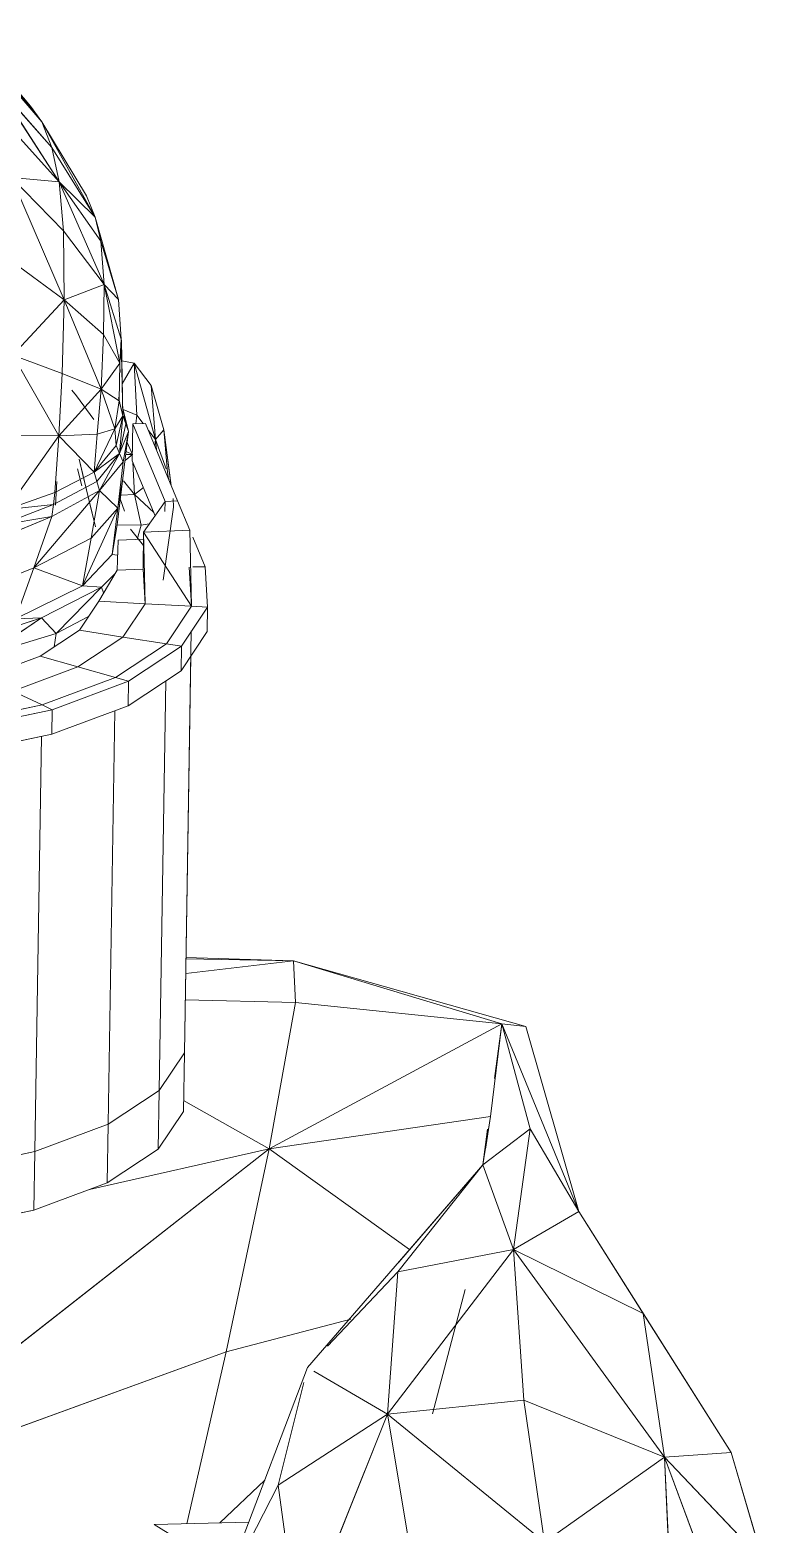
# Model space of a CAD drawing. Header units: centimetres. Extents: x -11896 to 2794, y -437 to 1921.
# Drawn here: x -11007.09 to -10989.19, y 536.13 to 572.61 of the extents above; entities that cross this region are included whole.
import ezdxf

# ---------------------------------------------------------------- set-up
doc = ezdxf.new("R2010")
doc.units = ezdxf.units.CM
doc.layers.add('A-GENM', color=7, linetype='Continuous', lineweight=9)

# ---------------------------------------------------------------- blocks, each defined once
blk = doc.blocks.new('EQ-01-002 - EQ-01-002_dwg_Group_9-1527182-Sección 2-1')
at = {"layer": 'A-GENM', "color": 40, "true_color": 0xffbf00}
for p, q in [((-11007.075, 570.743), (-11008.488, 572.42)), ((-11006.794, 570.362), (-11008.488, 572.42)), ((-11006.794, 570.362), (-11008.169, 571.956)), ((-11006.554, 569.733), (-11007.897, 571.253)), ((-11006.371, 568.893), (-11007.897, 571.253)), ((-11007.897, 571.253), (-11006.554, 569.733)), ((-11006.794, 570.362), (-11007.075, 570.743)), ((-11006.371, 568.893), (-11007.682, 570.354)), ((-11006.794, 570.362), (-11005.708, 568.554)), ((-11006.554, 569.733), (-11006.794, 570.362)), ((-11005.491, 568.032), (-11006.794, 570.362)), ((-11005.708, 568.554), (-11006.794, 570.362)), ((-11006.554, 569.733), (-11006.371, 568.893)), ((-11006.554, 569.733), (-11005.491, 568.032)), ((-11006.554, 569.733), (-11005.491, 568.032)), ((-11006.371, 568.893), (-11007.539, 568.999)), ((-11006.263, 567.7), (-11007.539, 568.999)), ((-11007.539, 568.999), (-11006.247, 566.016)), ((-11006.371, 568.893), (-11007.539, 568.999)), ((-11007.539, 568.999), (-11006.371, 568.893)), ((-11006.371, 568.893), (-11005.491, 568.032)), ((-11006.371, 568.893), (-11005.354, 567.445)), ((-11006.371, 568.893), (-11005.273, 566.391)), ((-11006.371, 568.893), (-11006.263, 567.7)), ((-11006.263, 567.7), (-11006.371, 568.893)), ((-11006.371, 568.893), (-11005.354, 567.445)), ((-11005.491, 568.032), (-11005.708, 568.554)), ((-11005.491, 568.032), (-11004.926, 566.022)), ((-11005.491, 568.032), (-11005.354, 567.445)), ((-11005.273, 566.391), (-11006.263, 567.7)), ((-11006.263, 567.7), (-11006.247, 566.016)), ((-11005.354, 567.445), (-11005.273, 566.391)), ((-11005.354, 567.445), (-11004.926, 566.022)), ((-11005.354, 567.445), (-11005.273, 566.391)), ((-11005.354, 567.445), (-11005.273, 566.391)), ((-11006.247, 566.016), (-11007.485, 566.932)), ((-11005.273, 566.391), (-11006.247, 566.016)), ((-11005.273, 566.391), (-11005.29, 565.172)), ((-11005.273, 566.391), (-11005.29, 565.172)), ((-11005.273, 566.391), (-11004.926, 566.022)), ((-11005.273, 566.391), (-11004.854, 565.058)), ((-11005.273, 566.391), (-11004.892, 564.468)), ((-11005.273, 566.391), (-11004.892, 564.468)), ((-11006.247, 566.016), (-11007.499, 564.664)), ((-11006.247, 566.016), (-11006.295, 564.222)), ((-11006.247, 566.016), (-11005.29, 565.172)), ((-11006.247, 566.016), (-11005.347, 563.833)), ((-11006.247, 566.016), (-11005.29, 565.172)), ((-11004.926, 566.022), (-11004.854, 565.058)), ((-11004.854, 565.058), (-11004.926, 566.022)), ((-11005.29, 565.172), (-11005.347, 563.833)), ((-11005.29, 565.172), (-11005.347, 563.833)), ((-11005.29, 565.172), (-11005.347, 563.833)), ((-11005.29, 565.172), (-11004.892, 564.468)), ((-11004.854, 565.058), (-11004.892, 564.468)), ((-11004.892, 564.468), (-11004.854, 565.058)), ((-11004.854, 565.058), (-11004.818, 563.184)), ((-11006.295, 564.222), (-11007.499, 564.664)), ((-11007.499, 564.664), (-11006.377, 562.699)), ((-11004.876, 564.712), (-11004.871, 564.586)), ((-11004.876, 564.712), (-11004.871, 564.586)), ((-11004.871, 564.586), (-11004.876, 564.712)), ((-11005.347, 563.833), (-11004.892, 564.468)), ((-11004.892, 564.468), (-11004.91, 563.55)), ((-11004.91, 563.55), (-11004.892, 564.468)), ((-11004.893, 564.398), (-11004.884, 564.247)), ((-11004.893, 564.398), (-11004.884, 564.247)), ((-11004.893, 564.398), (-11004.884, 564.247)), ((-11004.844, 564.528), (-11004.544, 564.474)), ((-11004.833, 563.965), (-11004.544, 564.474)), ((-11004.544, 564.474), (-11004.129, 563.923)), ((-11004.544, 564.474), (-11004.478, 563.205)), ((-11004.544, 564.474), (-11004.023, 562.605)), ((-11006.295, 564.222), (-11006.377, 562.699)), ((-11006.377, 562.699), (-11006.295, 564.222)), ((-11005.347, 563.833), (-11006.295, 564.222)), ((-11006.295, 564.222), (-11005.347, 563.833)), ((-11004.129, 563.923), (-11003.815, 562.845)), ((-11004.023, 562.605), (-11004.129, 563.923)), ((-11005.347, 563.833), (-11006.377, 562.699)), ((-11005.347, 563.833), (-11006.377, 562.699)), ((-11005.347, 563.833), (-11005.444, 562.738)), ((-11005.347, 563.833), (-11005.444, 562.738)), ((-11005.347, 563.833), (-11004.91, 563.55)), ((-11005.347, 563.833), (-11005.014, 562.864)), ((-11005.014, 562.864), (-11005.347, 563.833)), ((-11005.347, 563.833), (-11005.014, 562.864)), ((-11004.91, 563.55), (-11005.014, 562.864)), ((-11005.014, 562.864), (-11004.91, 563.55)), ((-11005.014, 562.864), (-11004.91, 563.55)), ((-11004.818, 563.184), (-11004.925, 563.631)), ((-11004.818, 563.184), (-11004.91, 563.55)), ((-11004.818, 563.184), (-11004.91, 563.55)), ((-11004.818, 563.184), (-11005.014, 562.864)), ((-11004.818, 563.184), (-11004.981, 562.464)), ((-11004.818, 563.184), (-11004.981, 562.464)), ((-11004.818, 563.184), (-11004.895, 562.265)), ((-11004.826, 563.398), (-11004.678, 562.8)), ((-11004.818, 563.184), (-11004.748, 562.992)), ((-11004.812, 563.341), (-11004.478, 563.205)), ((-11004.748, 562.992), (-11004.794, 563.182)), ((-11004.748, 562.992), (-11004.794, 563.182)), ((-11004.748, 562.992), (-11004.794, 563.182)), ((-11004.501, 562.992), (-11004.478, 563.205)), ((-11004.478, 563.205), (-11004.322, 563)), ((-11004.322, 563), (-11004.478, 563.205)), ((-11005.518, 561.807), (-11005.014, 562.864)), ((-11005.444, 562.738), (-11005.014, 562.864)), ((-11005.444, 562.738), (-11005.014, 562.864)), ((-11005.444, 562.738), (-11005.014, 562.864)), ((-11005.014, 562.864), (-11004.981, 562.464)), ((-11004.748, 562.992), (-11004.895, 562.265)), ((-11004.895, 562.265), (-11004.748, 562.992)), ((-11004.678, 562.8), (-11004.895, 562.265)), ((-11004.817, 561.662), (-11004.678, 562.8)), ((-11004.678, 562.8), (-11004.809, 562.066)), ((-11004.678, 562.8), (-11004.748, 562.992)), ((-11004.192, 562.828), (-11004.023, 562.605)), ((-11004.023, 562.605), (-11004.192, 562.828)), ((-11004.023, 562.605), (-11003.815, 562.845)), ((-11003.815, 562.845), (-11003.634, 561.486)), ((-11003.815, 562.845), (-11003.73, 561.808)), ((-11003.815, 562.845), (-11003.649, 561.522)), ((-11006.377, 562.699), (-11007.648, 560.899)), ((-11006.377, 562.699), (-11007.562, 562.704)), ((-11006.377, 562.699), (-11006.477, 561.312)), ((-11006.377, 562.699), (-11005.444, 562.738)), ((-11006.377, 562.699), (-11005.518, 561.807)), ((-11005.444, 562.738), (-11005.518, 561.807)), ((-11005.518, 561.807), (-11004.981, 562.464)), ((-11004.981, 562.464), (-11004.895, 562.265)), ((-11004.981, 562.464), (-11004.895, 562.265)), ((-11004.585, 562.243), (-11004.711, 562.532)), ((-11004.711, 562.532), (-11004.585, 562.243)), ((-11004.585, 562.243), (-11004.711, 562.532)), ((-11004.035, 562.449), (-11004.023, 562.605)), ((-11004.035, 562.449), (-11004.023, 562.605)), ((-11003.998, 562.36), (-11004.023, 562.605)), ((-11004.023, 562.605), (-11003.762, 561.894)), ((-11005.518, 561.807), (-11004.895, 562.265)), ((-11005.452, 561.584), (-11004.895, 562.265)), ((-11005.387, 561.36), (-11004.895, 562.265)), ((-11004.809, 562.066), (-11005.387, 561.36)), ((-11004.942, 560.932), (-11004.809, 562.066)), ((-11004.809, 562.066), (-11004.895, 562.265)), ((-11004.585, 562.238), (-11004.764, 562.095)), ((-11004.764, 562.095), (-11004.585, 562.238)), ((-11004.585, 562.238), (-11004.764, 562.095)), ((-11004.746, 562.244), (-11004.585, 562.239)), ((-11004.746, 562.244), (-11004.585, 562.239)), ((-11004.585, 562.239), (-11004.746, 562.244)), ((-11004.737, 562.318), (-11004.585, 562.24)), ((-11004.585, 562.24), (-11004.737, 562.318)), ((-11004.737, 562.318), (-11004.585, 562.24)), ((-11005.518, 561.807), (-11006.477, 561.312)), ((-11005.518, 561.807), (-11005.452, 561.584)), ((-11004.573, 562.053), (-11004.53, 561.261)), ((-11003.73, 561.808), (-11003.702, 561.648)), ((-11003.702, 561.648), (-11003.73, 561.808)), ((-11003.702, 561.648), (-11003.73, 561.808)), ((-11005.387, 561.36), (-11006.991, 559.476)), ((-11005.387, 561.36), (-11006.547, 560.726)), ((-11006.512, 561.019), (-11005.452, 561.584)), ((-11006.512, 561.019), (-11005.452, 561.584)), ((-11005.452, 561.584), (-11006.512, 561.019)), ((-11005.593, 560.199), (-11005.387, 561.36)), ((-11005.387, 561.36), (-11005.452, 561.584)), ((-11004.942, 560.932), (-11005.387, 561.36)), ((-11004.957, 560.523), (-11004.817, 561.662)), ((-11004.817, 561.662), (-11004.942, 560.932)), ((-11004.801, 561.595), (-11004.53, 561.261)), ((-11004.53, 561.261), (-11004.316, 561.433)), ((-11007.823, 560.514), (-11006.512, 561.019)), ((-11006.477, 561.312), (-11007.648, 560.899)), ((-11007.648, 560.899), (-11006.512, 561.019)), ((-11006.547, 560.726), (-11006.512, 561.019)), ((-11006.512, 561.019), (-11006.547, 560.726)), ((-11006.477, 561.312), (-11006.512, 561.019)), ((-11004.868, 561.246), (-11004.53, 561.261)), ((-11004.53, 561.261), (-11004.062, 560.822)), ((-11004.53, 561.261), (-11004.367, 560.52)), ((-11003.578, 560.955), (-11003.592, 561.169)), ((-11007.999, 560.129), (-11006.547, 560.726)), ((-11006.547, 560.726), (-11007.999, 560.129)), ((-11006.547, 560.726), (-11007.823, 560.514)), ((-11006.991, 559.476), (-11006.547, 560.726)), ((-11005.8, 559.038), (-11004.942, 560.932)), ((-11004.942, 560.932), (-11005.593, 560.199)), ((-11005.075, 559.797), (-11004.942, 560.932)), ((-11003.833, 559.175), (-11003.578, 560.955)), ((-11004.957, 560.523), (-11005.075, 559.797)), ((-11004.367, 560.52), (-11004.957, 560.523)), ((-11004.468, 560.168), (-11004.37, 560.52)), ((-11004.367, 560.52), (-11004.467, 560.168)), ((-11004.171, 560.545), (-11004.367, 560.52)), ((-11004.367, 560.52), (-11004.171, 560.545)), ((-11005.593, 560.199), (-11006.991, 559.476)), ((-11006.991, 559.476), (-11005.593, 560.199)), ((-11005.8, 559.038), (-11005.593, 560.199)), ((-11005.075, 559.797), (-11005.8, 559.038)), ((-11005.075, 559.797), (-11004.944, 559.788)), ((-11008.763, 558.759), (-11006.991, 559.476)), ((-11007.436, 558.227), (-11006.991, 559.476)), ((-11005.8, 559.038), (-11006.991, 559.476)), ((-11005.01, 559.332), (-11005.34, 559.001)), ((-11005.01, 559.332), (-11005.34, 559.001)), ((-11005.01, 559.332), (-11005.34, 559.001)), ((-11005.8, 559.038), (-11007.436, 558.227)), ((-11005.34, 559.001), (-11006.8, 558.256)), ((-11005.34, 559.001), (-11006.8, 558.256)), ((-11005.34, 559.001), (-11006.8, 558.256)), ((-11005.34, 559.001), (-11006.443, 557.87)), ((-11005.34, 559.001), (-11005.8, 559.038)), ((-11005.286, 558.864), (-11005.34, 559.001)), ((-11005.34, 559.001), (-11005.286, 558.864)), ((-11005.286, 558.864), (-11005.34, 559.001)), ((-11006.8, 558.256), (-11008.643, 557.656)), ((-11006.8, 558.256), (-11008.122, 557.364)), ((-11006.8, 558.256), (-11007.436, 558.227)), ((-11006.8, 558.256), (-11006.443, 557.87)), ((-11006.8, 558.256), (-11006.443, 557.87)), ((-11005.654, 558.289), (-11006.443, 557.87)), ((-11006.443, 557.87), (-11005.654, 558.289)), ((-11008.122, 557.364), (-11006.443, 557.87)), ((-11006.443, 557.87), (-11008.122, 557.364)), ((-11008.122, 557.364), (-11006.443, 557.87)), ((-11006.443, 557.87), (-11006.496, 557.544)), ((-11006.496, 557.544), (-11006.443, 557.87)), ((-11006.443, 557.87), (-11006.496, 557.544))]:
    blk.add_line(p, q, dxfattribs=at)
at = {"layer": 'A-GENM'}
for p, q in [((-11005.945, 563.675), (-11006.063, 563.815)), ((-11005.945, 563.675), (-11005.526, 563.097)), ((-11005.572, 560.831), (-11005.884, 562.127)), ((-11005.884, 562.127), (-11005.803, 561.776)), ((-11005.821, 561.473), (-11005.924, 561.894)), ((-11005.488, 560.472), (-11005.803, 561.776)), ((-11004.879, 561.156), (-11004.779, 560.857)), ((-11005.572, 560.831), (-11005.488, 560.472)), ((-11004.632, 560.417), (-11004.314, 560.023)), ((-11003.314, 547.635), (-11003.148, 557.939)), ((-11003.929, 546.714), (-11003.767, 556.717)), ((-11005.173, 545.892), (-11005.009, 555.988)), ((-11006.963, 545.226), (-11006.799, 555.362)), ((-11003.314, 547.635), (-11003.929, 546.714)), ((-11003.314, 547.635), (-11003.337, 546.207)), ((-11003.929, 546.714), (-11005.173, 545.892)), ((-11003.952, 545.286), (-11003.929, 546.714)), ((-11003.952, 545.286), (-11003.337, 546.207)), ((-11003.337, 546.207), (-11003.338, 546.209)), ((-11005.173, 545.892), (-11006.963, 545.226)), ((-11005.196, 544.465), (-11005.173, 545.892)), ((-11003.952, 545.286), (-11005.196, 544.465)), ((-11006.963, 545.226), (-11009.176, 544.76)), ((-11006.986, 543.798), (-11006.963, 545.226)), ((-11005.196, 544.465), (-11006.986, 543.798)), ((-11006.986, 543.798), (-11009.199, 543.333))]:
    blk.add_line(p, q, dxfattribs=at)
at = {"layer": 'A-GENM', "color": 251, "true_color": 0x656565}
for p, q in [((-11004.573, 562.989), (-11004.588, 562.088)), ((-11004.265, 563.002), (-11004.573, 562.989)), ((-11003.787, 561.098), (-11004.573, 562.989)), ((-11004.265, 563.002), (-11003.479, 561.112)), ((-11004.265, 563.002), (-11003.479, 561.112)), ((-11004.031, 560.748), (-11004.588, 562.088)), ((-11004.588, 562.088), (-11004.031, 560.748)), ((-11003.787, 561.098), (-11004.309, 560.347)), ((-11003.787, 561.098), (-11003.791, 560.846)), ((-11003.787, 561.098), (-11003.479, 561.112)), ((-11003.479, 561.112), (-11003.181, 560.396)), ((-11004.309, 560.347), (-11004.323, 559.446)), ((-11003.181, 560.396), (-11004.309, 560.347)), ((-11004.272, 558.599), (-11004.309, 560.347)), ((-11003.138, 558.537), (-11004.309, 560.347)), ((-11003.138, 558.537), (-11003.181, 560.396)), ((-11003.181, 560.396), (-11003.138, 558.537)), ((-11004.959, 559.419), (-11004.929, 560.149)), ((-11004.311, 560.175), (-11004.929, 560.149)), ((-11002.808, 559.502), (-11003.11, 560.227)), ((-11003.11, 560.227), (-11003.11, 560.227)), ((-11005.406, 558.66), (-11004.959, 559.419)), ((-11004.323, 559.446), (-11004.959, 559.419)), ((-11004.272, 558.599), (-11004.323, 559.446)), ((-11003.138, 558.537), (-11003.196, 559.495)), ((-11002.808, 559.502), (-11003.11, 559.496)), ((-11003.11, 559.496), (-11002.808, 559.502)), ((-11002.808, 559.502), (-11002.749, 558.516)), ((-11005.406, 558.66), (-11005.879, 557.951)), ((-11005.406, 558.66), (-11004.272, 558.599)), ((-11004.816, 557.784), (-11004.272, 558.599)), ((-11004.272, 558.599), (-11003.138, 558.537)), ((-11003.752, 557.616), (-11003.138, 558.537)), ((-11002.749, 558.516), (-11003.387, 557.559)), ((-11002.749, 558.516), (-11003.138, 558.537)), ((-11002.759, 557.918), (-11002.749, 558.516)), ((-11005.879, 557.951), (-11006.837, 557.319)), ((-11004.816, 557.784), (-11005.917, 557.057)), ((-11004.816, 557.784), (-11005.879, 557.951)), ((-11004.816, 557.784), (-11003.752, 557.616)), ((-11002.759, 557.918), (-11003.397, 556.961)), ((-11008.215, 556.805), (-11006.837, 557.319)), ((-11005.917, 557.057), (-11006.837, 557.319)), ((-11003.752, 557.616), (-11004.996, 556.795)), ((-11004.681, 556.705), (-11003.387, 557.559)), ((-11003.387, 557.559), (-11004.681, 556.705)), ((-11003.752, 557.616), (-11003.387, 557.559)), ((-11003.397, 556.961), (-11003.387, 557.559)), ((-11003.387, 557.559), (-11003.397, 556.961)), ((-11007.501, 556.467), (-11005.917, 557.057)), ((-11004.996, 556.795), (-11005.917, 557.057)), ((-11003.397, 556.961), (-11004.69, 556.107)), ((-11004.69, 556.107), (-11003.397, 556.961)), ((-11004.996, 556.795), (-11006.786, 556.128)), ((-11006.541, 556.012), (-11004.681, 556.705)), ((-11004.681, 556.705), (-11006.541, 556.012)), ((-11004.681, 556.705), (-11004.996, 556.795)), ((-11004.681, 556.705), (-11004.69, 556.107)), ((-11004.681, 556.705), (-11004.69, 556.107)), ((-11007.501, 556.467), (-11006.786, 556.128)), ((-11009, 555.662), (-11006.786, 556.128)), ((-11008.842, 555.528), (-11006.541, 556.012)), ((-11006.541, 556.012), (-11008.842, 555.528)), ((-11006.541, 556.012), (-11006.786, 556.128)), ((-11006.551, 555.414), (-11004.69, 556.107)), ((-11006.551, 555.414), (-11006.541, 556.012)), ((-11006.551, 555.414), (-11006.541, 556.012)), ((-11006.551, 555.414), (-11008.852, 554.93))]:
    blk.add_line(p, q, dxfattribs=at)
at = {"layer": 'A-GENM', "color": 28, "true_color": 0x261713}
blk.add_line((-11006.465, 561.005), (-11006.43, 561.586), dxfattribs=at)
at = {"layer": 'A-GENM', "color": 251, "true_color": 0x666666}
for p, q in [((-11003.314, 547.635), (-11003.158, 557.32)), ((-11003.767, 556.717), (-11003.929, 546.714))]:
    blk.add_line(p, q, dxfattribs=at)
at = {"layer": 'A-GENM', "color": 1, "true_color": 0xff0000}
for p, q in [((-11000.647, 549.884), (-11003.283, 549.574)), ((-11003.277, 549.966), (-11000.647, 549.884)), ((-11000.647, 549.884), (-11003.277, 549.932)), ((-10994.976, 548.282), (-11000.647, 549.884)), ((-10995.566, 548.342), (-11000.647, 549.884)), ((-11000.647, 549.884), (-11000.605, 548.869)), ((-11003.293, 548.93), (-11000.605, 548.869)), ((-11003.293, 548.93), (-11000.605, 548.869)), ((-11000.605, 548.869), (-11003.293, 548.93)), ((-11000.605, 548.869), (-11001.246, 545.29)), ((-11000.605, 548.869), (-11001.246, 545.29)), ((-10995.566, 548.342), (-11000.605, 548.869)), ((-10995.566, 548.342), (-11001.246, 545.29)), ((-10995.566, 548.342), (-10995.845, 546.085)), ((-10995.566, 548.342), (-10995.746, 547.01)), ((-10993.683, 543.763), (-10995.566, 548.342)), ((-10994.976, 548.282), (-10995.566, 548.342)), ((-10995.566, 548.342), (-10994.877, 545.784)), ((-10994.877, 545.784), (-10995.566, 548.342)), ((-10993.683, 543.763), (-10994.976, 548.282)), ((-11003.333, 546.47), (-11001.246, 545.29)), ((-10995.845, 546.085), (-11001.246, 545.29)), ((-10996.031, 544.9), (-10995.845, 546.085)), ((-10995.961, 545.287), (-10995.845, 546.085)), ((-10994.877, 545.784), (-10996.031, 544.9)), ((-10995.914, 545.771), (-10996.031, 544.9)), ((-10994.877, 545.784), (-10995.283, 542.839)), ((-10993.683, 543.763), (-10994.877, 545.784)), ((-11012.149, 536.752), (-11001.246, 545.29)), ((-11005.631, 544.303), (-11001.246, 545.29)), ((-11002.293, 540.335), (-11001.246, 545.29)), ((-10997.821, 542.839), (-11001.246, 545.29)), ((-11000.309, 539.953), (-10996.031, 544.9)), ((-10996.031, 544.9), (-10998.103, 542.292)), ((-10998.103, 542.292), (-10996.031, 544.9)), ((-10996.031, 544.9), (-10998.103, 542.292)), ((-10998.081, 542.529), (-10996.031, 544.9)), ((-10996.031, 544.9), (-10998.081, 542.529)), ((-10995.283, 542.839), (-10996.031, 544.9)), ((-10993.683, 543.763), (-10995.283, 542.839)), ((-10989.964, 537.882), (-10993.683, 543.763)), ((-10993.683, 543.763), (-10992.112, 541.272)), ((-10998.357, 538.82), (-10995.283, 542.839)), ((-10995.283, 542.839), (-10998.103, 542.292)), ((-10995.283, 542.839), (-10998.103, 542.292)), ((-10995.028, 539.157), (-10995.283, 542.839)), ((-10991.594, 537.763), (-10995.283, 542.839)), ((-10995.283, 542.839), (-10992.112, 541.272)), ((-10995.283, 542.839), (-10991.594, 537.763)), ((-10991.594, 537.763), (-10995.283, 542.839)), ((-10995.283, 542.839), (-10995.028, 539.157)), ((-10995.028, 539.157), (-10995.283, 542.839)), ((-10995.283, 542.839), (-10992.112, 541.272)), ((-10999.817, 540.474), (-10998.103, 542.292)), ((-10998.103, 542.292), (-10999.817, 540.474)), ((-10999.817, 540.474), (-10998.103, 542.292)), ((-10998.357, 538.82), (-10998.103, 542.292)), ((-10997.255, 538.828), (-10996.457, 541.863)), ((-10991.594, 537.763), (-10992.112, 541.272)), ((-10989.964, 537.882), (-10992.112, 541.272)), ((-10992.112, 541.272), (-10989.964, 537.882)), ((-10999.252, 541.132), (-11002.293, 540.335)), ((-11012.149, 536.752), (-11002.293, 540.335)), ((-11002.293, 540.335), (-11003.253, 536.142)), ((-11003.253, 536.142), (-11002.293, 540.335)), ((-11003.253, 536.142), (-11002.293, 540.335)), ((-11002.463, 534.28), (-11000.309, 539.953)), ((-10998.357, 538.82), (-11000.152, 539.862)), ((-11001.022, 537.083), (-11000.399, 539.591)), ((-11000.399, 539.591), (-11001.022, 537.083)), ((-11001.022, 537.083), (-11000.399, 539.591)), ((-10995.028, 539.157), (-10998.357, 538.82)), ((-10995.028, 539.157), (-10998.357, 538.82)), ((-10998.357, 538.82), (-10995.028, 539.157)), ((-10994.523, 535.691), (-10995.028, 539.157)), ((-10995.028, 539.157), (-10991.594, 537.763)), ((-10991.594, 537.763), (-10995.028, 539.157)), ((-10998.357, 538.82), (-11001.022, 537.083)), ((-11001.022, 537.083), (-10998.357, 538.82)), ((-10998.357, 538.82), (-11000.52, 533.412)), ((-11000.52, 533.412), (-10998.357, 538.82)), ((-10994.523, 535.691), (-10998.357, 538.82)), ((-10998.357, 538.82), (-10997.702, 534.915)), ((-10998.357, 538.82), (-10997.702, 534.915)), ((-10994.523, 535.691), (-10991.594, 537.763)), ((-10991.594, 537.763), (-10989.964, 537.882)), ((-10989.417, 531.903), (-10991.594, 537.763)), ((-10989.187, 535.232), (-10991.594, 537.763)), ((-10991.594, 537.763), (-10991.436, 534.301)), ((-10991.436, 534.301), (-10991.594, 537.763)), ((-10989.187, 535.232), (-10989.964, 537.882)), ((-11001.351, 537.209), (-11002.452, 536.162)), ((-11001.351, 537.209), (-11002.452, 536.162)), ((-11002.452, 536.162), (-11001.351, 537.209)), ((-11001.022, 537.083), (-11002.249, 534.696)), ((-11002.249, 534.696), (-11001.022, 537.083)), ((-11002.249, 534.696), (-11001.022, 537.083)), ((-11000.52, 533.412), (-11001.022, 537.083)), ((-11001.022, 537.083), (-11000.52, 533.412)), ((-11001.022, 537.083), (-11000.52, 533.412))]:
    blk.add_line(p, q, dxfattribs=at)
at = {"layer": 'A-GENM', "color": 254, "true_color": 0xcccccc}
blk.add_line((-11004.051, 536.123), (-11001.742, 536.179), dxfattribs=at)
at = {"layer": 'A-GENM', "color": 40, "true_color": 0xffbf00, "flags": 128}
for points in [[(-11008.169, 571.956), (-11006.794, 570.362), (-11008.488, 572.42), (-11006.794, 570.362), (-11007.075, 570.743), (-11008.488, 572.42), (-11008.847, 572.606)], [(-11006.794, 570.362), (-11007.075, 570.743), (-11008.488, 572.42)], [(-11006.554, 569.733), (-11006.794, 570.362), (-11008.169, 571.956)], [(-11007.897, 571.253), (-11006.554, 569.733), (-11006.371, 568.893), (-11007.897, 571.253)], [(-11007.897, 571.253), (-11006.371, 568.893), (-11007.682, 570.354)], [(-11007.682, 570.354), (-11007.539, 568.999), (-11007.682, 570.354), (-11006.371, 568.893)], [(-11005.708, 568.554), (-11005.491, 568.032), (-11005.708, 568.554), (-11006.794, 570.362), (-11005.491, 568.032), (-11006.794, 570.362), (-11006.554, 569.733)], [(-11006.371, 568.893), (-11005.491, 568.032), (-11006.371, 568.893), (-11006.554, 569.733), (-11005.491, 568.032), (-11005.354, 567.445)], [(-11006.371, 568.893), (-11006.263, 567.7), (-11007.539, 568.999)], [(-11007.539, 568.999), (-11006.263, 567.7), (-11006.247, 566.016), (-11007.539, 568.999)], [(-11007.539, 568.999), (-11006.247, 566.016), (-11007.485, 566.932)], [(-11005.491, 568.032), (-11005.354, 567.445), (-11006.371, 568.893)], [(-11005.354, 567.445), (-11004.926, 566.022), (-11005.491, 568.032), (-11004.926, 566.022)], [(-11005.273, 566.391), (-11006.247, 566.016), (-11006.263, 567.7)], [(-11005.273, 566.391), (-11004.926, 566.022), (-11005.354, 567.445)], [(-11006.377, 562.699), (-11007.499, 564.664), (-11006.377, 562.699), (-11007.562, 562.704), (-11007.499, 564.664), (-11007.813, 564.845), (-11008.219, 567.137)], [(-11007.499, 564.664), (-11007.485, 566.932), (-11006.247, 566.016), (-11007.499, 564.664), (-11006.247, 566.016), (-11006.295, 564.222), (-11007.499, 564.664), (-11006.295, 564.222), (-11006.377, 562.699)], [(-11005.273, 566.391), (-11005.29, 565.172), (-11006.247, 566.016), (-11005.273, 566.391)], [(-11005.29, 565.172), (-11004.892, 564.468), (-11005.273, 566.391)], [(-11004.892, 564.468), (-11004.854, 565.058), (-11005.273, 566.391)], [(-11005.273, 566.391), (-11004.854, 565.058), (-11004.926, 566.022), (-11005.273, 566.391)], [(-11005.347, 563.833), (-11006.295, 564.222), (-11006.247, 566.016)], [(-11004.91, 563.55), (-11005.347, 563.833), (-11004.91, 563.55), (-11004.892, 564.468), (-11005.347, 563.833), (-11004.892, 564.468), (-11005.29, 565.172)], [(-11004.844, 564.528), (-11004.544, 564.474), (-11004.129, 563.923), (-11004.023, 562.605), (-11004.544, 564.474), (-11004.023, 562.605), (-11004.192, 562.828)], [(-11004.478, 563.205), (-11004.544, 564.474), (-11004.478, 563.205), (-11004.812, 563.341)], [(-11003.762, 561.894), (-11004.023, 562.605), (-11003.815, 562.845), (-11004.023, 562.605), (-11004.129, 563.923), (-11003.815, 562.845), (-11003.634, 561.486)], [(-11005.347, 563.833), (-11005.444, 562.738), (-11006.377, 562.699), (-11005.347, 563.833)], [(-11004.91, 563.55), (-11004.818, 563.184), (-11004.981, 562.464), (-11005.014, 562.864)], [(-11004.895, 562.265), (-11004.748, 562.992), (-11004.818, 563.184), (-11004.748, 562.992)], [(-11004.501, 562.992), (-11004.478, 563.205), (-11004.812, 563.341)], [(-11004.322, 563), (-11004.478, 563.205), (-11004.501, 562.992)], [(-11005.014, 562.864), (-11005.518, 561.807), (-11005.014, 562.864), (-11004.981, 562.464)], [(-11004.748, 562.992), (-11004.678, 562.8), (-11004.809, 562.066), (-11005.387, 561.36), (-11004.809, 562.066)], [(-11004.817, 561.662), (-11004.678, 562.8), (-11004.817, 561.662), (-11004.942, 560.932), (-11004.809, 562.066)], [(-11004.809, 562.066), (-11004.678, 562.8), (-11004.748, 562.992)], [(-11007.562, 562.704), (-11007.648, 560.899), (-11007.823, 560.514), (-11006.512, 561.019), (-11006.477, 561.312)], [(-11007.562, 562.704), (-11007.648, 560.899), (-11006.477, 561.312), (-11006.377, 562.699), (-11007.648, 560.899), (-11006.377, 562.699), (-11007.562, 562.704)], [(-11006.477, 561.312), (-11005.518, 561.807), (-11005.444, 562.738)], [(-11005.444, 562.738), (-11006.377, 562.699), (-11005.518, 561.807), (-11006.377, 562.699), (-11006.477, 561.312)], [(-11006.477, 561.312), (-11005.518, 561.807), (-11005.444, 562.738)], [(-11005.518, 561.807), (-11004.895, 562.265), (-11004.981, 562.464)], [(-11004.981, 562.464), (-11005.518, 561.807), (-11005.452, 561.584)], [(-11004.981, 562.464), (-11005.518, 561.807), (-11005.452, 561.584)], [(-11003.998, 562.36), (-11004.023, 562.605), (-11004.035, 562.449)], [(-11003.762, 561.894), (-11004.023, 562.605), (-11003.998, 562.36)], [(-11004.809, 562.066), (-11004.942, 560.932), (-11005.387, 561.36), (-11004.942, 560.932), (-11005.593, 560.199), (-11005.387, 561.36)], [(-11005.452, 561.584), (-11004.895, 562.265), (-11005.518, 561.807)], [(-11005.452, 561.584), (-11005.387, 561.36), (-11005.452, 561.584), (-11004.895, 562.265), (-11005.387, 561.36), (-11004.895, 562.265), (-11004.809, 562.066), (-11004.895, 562.265)], [(-11004.801, 561.595), (-11004.53, 561.261), (-11004.573, 562.053)], [(-11004.573, 562.053), (-11004.53, 561.261), (-11004.316, 561.433)], [(-11005.387, 561.36), (-11005.593, 560.199), (-11006.991, 559.476)], [(-11006.991, 559.476), (-11006.547, 560.726), (-11005.387, 561.36), (-11006.547, 560.726), (-11006.512, 561.019)], [(-11004.944, 559.788), (-11005.075, 559.797), (-11004.957, 560.523), (-11004.817, 561.662)], [(-11004.868, 561.246), (-11004.53, 561.261), (-11004.801, 561.595)], [(-11004.062, 560.822), (-11004.53, 561.261), (-11004.316, 561.433)], [(-11004.868, 561.246), (-11004.53, 561.261), (-11004.367, 560.52), (-11004.957, 560.523), (-11004.367, 560.52), (-11004.466, 560.168)], [(-11004.171, 560.545), (-11004.367, 560.52), (-11004.53, 561.261), (-11004.062, 560.822)], [(-11006.547, 560.726), (-11007.999, 560.129), (-11008.763, 558.759), (-11008.886, 559.105)], [(-11008.763, 558.759), (-11006.991, 559.476), (-11006.547, 560.726)], [(-11005.075, 559.797), (-11004.942, 560.932), (-11005.8, 559.038), (-11004.942, 560.932), (-11005.593, 560.199), (-11005.8, 559.038), (-11005.075, 559.797), (-11004.944, 559.788)], [(-11005.593, 560.199), (-11005.8, 559.038), (-11007.436, 558.227), (-11009.023, 557.591), (-11008.643, 557.656)], [(-11006.8, 558.256), (-11007.436, 558.227), (-11005.8, 559.038), (-11005.075, 559.797)], [(-11008.886, 559.105), (-11008.763, 558.759), (-11009.527, 557.389), (-11008.763, 558.759), (-11006.991, 559.476), (-11007.436, 558.227), (-11009.023, 557.591)], [(-11008.643, 557.656), (-11006.8, 558.256), (-11007.436, 558.227), (-11006.991, 559.476)], [(-11008.643, 557.656), (-11006.8, 558.256), (-11008.122, 557.364), (-11006.8, 558.256)], [(-11006.8, 558.256), (-11006.443, 557.87), (-11005.654, 558.289)]]:
    blk.add_lwpolyline(points, dxfattribs=at)
for points in [[(-11006.371, 568.893), (-11005.273, 566.391)], [(-11006.263, 567.7), (-11005.273, 566.391)], [(-11006.247, 566.016), (-11005.347, 563.833)], [(-11004.853, 565.031), (-11004.818, 563.184)], [(-11004.833, 563.965), (-11004.544, 564.474)], [(-11005.014, 562.864), (-11004.818, 563.184)], [(-11004.895, 562.265), (-11004.818, 563.184)], [(-11004.822, 563.38), (-11004.678, 562.8)], [(-11004.895, 562.265), (-11004.678, 562.8)], [(-11003.73, 561.808), (-11003.815, 562.845)], [(-11003.649, 561.522), (-11003.815, 562.845)], [(-11006.991, 559.476), (-11005.387, 561.36)], [(-11004.817, 561.662), (-11004.942, 560.932), (-11005.075, 559.797), (-11004.957, 560.523)], [(-11006.512, 561.019), (-11006.477, 561.312), (-11007.648, 560.899), (-11007.823, 560.514)], [(-11006.991, 559.476), (-11005.8, 559.038)], [(-11005.34, 559.001), (-11005.8, 559.038)]]:
    blk.add_lwpolyline(points, close=True, dxfattribs=at)
at = {"layer": 'A-GENM', "color": 251, "true_color": 0x656565, "flags": 128}
for points in [[(-11004.265, 563.002), (-11004.573, 562.989), (-11004.588, 562.088)], [(-11003.787, 561.098), (-11004.573, 562.989), (-11004.588, 562.088), (-11004.031, 560.748)], [(-11003.479, 561.112), (-11004.265, 563.002), (-11004.573, 562.989), (-11003.787, 561.098), (-11003.479, 561.112), (-11003.181, 560.396)], [(-11004.323, 559.446), (-11004.309, 560.347), (-11003.787, 561.098), (-11003.479, 561.112), (-11003.181, 560.396)], [(-11003.181, 560.396), (-11004.309, 560.347), (-11003.787, 561.098)], [(-11003.387, 557.559), (-11003.752, 557.616), (-11003.138, 558.537), (-11004.272, 558.599), (-11004.816, 557.784), (-11005.879, 557.951), (-11005.406, 558.66), (-11004.272, 558.599), (-11004.816, 557.784), (-11003.752, 557.616), (-11003.138, 558.537), (-11003.181, 560.396), (-11004.309, 560.347), (-11003.138, 558.537), (-11002.749, 558.516), (-11003.387, 557.559)], [(-11004.323, 559.446), (-11004.959, 559.419), (-11004.929, 560.149), (-11004.311, 560.175)], [(-11003.11, 560.227), (-11003.11, 560.227), (-11002.808, 559.502)], [(-11003.11, 560.227), (-11003.11, 560.227), (-11002.808, 559.502)], [(-11002.808, 559.502), (-11002.749, 558.516), (-11002.759, 557.918), (-11003.397, 556.961)], [(-11003.11, 559.496), (-11002.808, 559.502), (-11002.749, 558.516), (-11003.138, 558.537)], [(-11003.397, 556.961), (-11002.759, 557.918), (-11002.749, 558.516), (-11003.387, 557.559)], [(-11003.387, 557.559), (-11004.681, 556.705), (-11004.996, 556.795), (-11005.917, 557.057), (-11004.816, 557.784), (-11003.752, 557.616), (-11004.996, 556.795), (-11006.786, 556.128)], [(-11006.786, 556.128), (-11006.541, 556.012), (-11004.681, 556.705), (-11004.996, 556.795), (-11003.752, 557.616), (-11003.387, 557.559)], [(-11006.541, 556.012), (-11006.551, 555.414), (-11004.69, 556.107), (-11003.397, 556.961), (-11003.387, 557.559)], [(-11011.427, 555.288), (-11011.485, 555.429), (-11009, 555.662), (-11009.46, 556.055), (-11007.501, 556.467), (-11008.215, 556.805), (-11009.92, 556.447), (-11009.46, 556.055), (-11007.501, 556.467), (-11006.786, 556.128), (-11009, 555.662), (-11008.842, 555.528)], [(-11006.551, 555.414), (-11004.69, 556.107), (-11004.681, 556.705)], [(-11008.842, 555.528), (-11008.852, 554.93), (-11006.551, 555.414)], [(-11008.842, 555.528), (-11008.852, 554.93), (-11006.551, 555.414)]]:
    blk.add_lwpolyline(points, dxfattribs=at)
for points in [[(-11003.138, 558.537), (-11004.272, 558.599), (-11004.323, 559.446), (-11004.309, 560.347), (-11004.272, 558.599), (-11004.323, 559.446), (-11004.959, 559.419), (-11005.406, 558.66), (-11004.272, 558.599), (-11004.309, 560.347)], [(-11005.917, 557.057), (-11004.816, 557.784), (-11005.879, 557.951), (-11006.837, 557.319)], [(-11007.501, 556.467), (-11005.917, 557.057), (-11006.837, 557.319), (-11008.215, 556.805)], [(-11008.842, 555.528), (-11006.541, 556.012), (-11006.786, 556.128), (-11004.996, 556.795), (-11005.917, 557.057), (-11007.501, 556.467), (-11006.786, 556.128), (-11009, 555.662)]]:
    blk.add_lwpolyline(points, close=True, dxfattribs=at)
at = {"layer": 'A-GENM', "color": 251, "true_color": 0x666666, "flags": 128}
for points in [[(-11003.158, 557.32), (-11003.314, 547.635), (-11003.929, 546.714), (-11003.952, 545.286), (-11003.337, 546.207), (-11003.314, 547.635)], [(-11005.173, 545.892), (-11003.929, 546.714), (-11003.767, 556.717)], [(-11006.963, 545.226), (-11005.173, 545.892), (-11005.009, 555.988)], [(-11005.009, 555.988), (-11005.173, 545.892), (-11006.963, 545.226)], [(-11006.799, 555.362), (-11006.963, 545.226), (-11006.986, 543.798), (-11009.199, 543.333), (-11011.685, 543.099), (-11011.662, 544.527), (-11009.176, 544.76), (-11009.199, 543.333), (-11009.176, 544.76), (-11009.012, 554.915)], [(-11006.963, 545.226), (-11009.176, 544.76), (-11006.963, 545.226), (-11006.799, 555.362)], [(-11003.338, 546.209), (-11003.337, 546.207), (-11003.314, 547.635), (-11003.929, 546.714), (-11005.173, 545.892), (-11005.196, 544.465), (-11006.986, 543.798), (-11006.963, 545.226)], [(-11003.929, 546.714), (-11003.952, 545.286), (-11005.196, 544.465), (-11005.173, 545.892)]]:
    blk.add_lwpolyline(points, dxfattribs=at)
at = {"layer": 'A-GENM', "color": 1, "true_color": 0xff0000, "flags": 128}
for points in [[(-11003.283, 549.574), (-11000.647, 549.884)], [(-11003.277, 549.966), (-11000.647, 549.884)], [(-11003.277, 549.932), (-11000.647, 549.884)], [(-11000.605, 548.869), (-11000.647, 549.884)], [(-11003.333, 546.47), (-11001.246, 545.29)], [(-11005.63, 544.303), (-11001.246, 545.29)], [(-10997.821, 542.839), (-11001.246, 545.29)], [(-10995.974, 545.324), (-10996.031, 544.9)], [(-10995.283, 542.839), (-10993.683, 543.763)], [(-10992.112, 541.272), (-10993.683, 543.763)], [(-10995.283, 542.839), (-10998.357, 538.82)], [(-10998.103, 542.292), (-10998.357, 538.82)], [(-10999.252, 541.132), (-11002.293, 540.335)], [(-11000.152, 539.862), (-10998.357, 538.82)]]:
    blk.add_lwpolyline(points, close=True, dxfattribs=at)
for points in [[(-10994.976, 548.282), (-11000.647, 549.884), (-10994.976, 548.282), (-10995.566, 548.342), (-11000.647, 549.884), (-10995.566, 548.342), (-11000.605, 548.869)], [(-11001.246, 545.29), (-11000.605, 548.869), (-10995.566, 548.342), (-11001.246, 545.29)], [(-11001.246, 545.29), (-10995.566, 548.342), (-10995.845, 546.085), (-11001.246, 545.29), (-10995.845, 546.085), (-10995.961, 545.287)], [(-10995.566, 548.342), (-10995.845, 546.085), (-10996.031, 544.9), (-10995.845, 546.085), (-10995.961, 545.287)], [(-10994.976, 548.282), (-10993.683, 543.763), (-10994.976, 548.282), (-10995.566, 548.342), (-10993.683, 543.763), (-10995.566, 548.342), (-10994.877, 545.784)], [(-10998.103, 542.292), (-10995.283, 542.839), (-10996.031, 544.9), (-10995.283, 542.839), (-10994.877, 545.784), (-10996.031, 544.9), (-10994.877, 545.784)], [(-10994.877, 545.784), (-10993.683, 543.763), (-10994.877, 545.784), (-10995.283, 542.839)], [(-11002.293, 540.335), (-11001.246, 545.29), (-11002.293, 540.335), (-11012.149, 536.752), (-11001.246, 545.29), (-11012.149, 536.752), (-11009.706, 540.613)], [(-10991.594, 537.763), (-10992.112, 541.272), (-10995.283, 542.839)], [(-10991.594, 537.763), (-10989.964, 537.882), (-10992.112, 541.272), (-10991.594, 537.763)], [(-11002.293, 540.335), (-11012.149, 536.752), (-11007.113, 535.847)], [(-10998.357, 538.82), (-10994.523, 535.691), (-10995.028, 539.157), (-10994.523, 535.691)], [(-10995.028, 539.157), (-10991.594, 537.763), (-10991.436, 534.301)], [(-10997.702, 534.915), (-10998.357, 538.82), (-11001.022, 537.083)], [(-10997.702, 534.915), (-10994.523, 535.691), (-10998.357, 538.82), (-11000.52, 533.412)], [(-10994.523, 535.691), (-10991.594, 537.763), (-10989.187, 535.232), (-10989.964, 537.882), (-10991.594, 537.763)], [(-10994.523, 535.691), (-10991.594, 537.763), (-10989.417, 531.903)], [(-10989.964, 537.882), (-10989.187, 535.232), (-10991.594, 537.763), (-10989.417, 531.903)]]:
    blk.add_lwpolyline(points, dxfattribs=at)
at = {"layer": 'A-GENM', "color": 145, "true_color": 0x527ca5, "flags": 128}
blk.add_lwpolyline([(-11001.742, 536.179), (-11004.051, 536.123), (-11002.151, 534.942)], dxfattribs=at)
blk = doc.blocks.new('EQ-01-002 - EQ-01-002_dwg-1527181-Sección 2-1')
blk.add_blockref('EQ-01-002 - EQ-01-002_dwg_Group_9-1527182-Sección 2-1', (0, 0))
blk = doc.blocks.new('EQ-01-002 - EQ-01-002-1481515-Sección 2-1')
blk.add_blockref('EQ-01-002 - EQ-01-002_dwg-1527181-Sección 2-1', (0, 0))
blk = doc.blocks.new('PQ_RVR_MEP-01_ZZ_ZZ_MO_T_A_rvt-1-Sección 2-1')
at = {"layer": 'A-GENM', "lineweight": 9}
blk.add_blockref('EQ-01-002 - EQ-01-002-1481515-Sección 2-1', (0, 0), dxfattribs=at)

msp = doc.modelspace()

# ---------------------------------------------------------------- block references
at = {"lineweight": 5}
msp.add_blockref('PQ_RVR_MEP-01_ZZ_ZZ_MO_T_A_rvt-1-Sección 2-1', (0, 0), dxfattribs=at)

doc.saveas('drawing.dxf')
